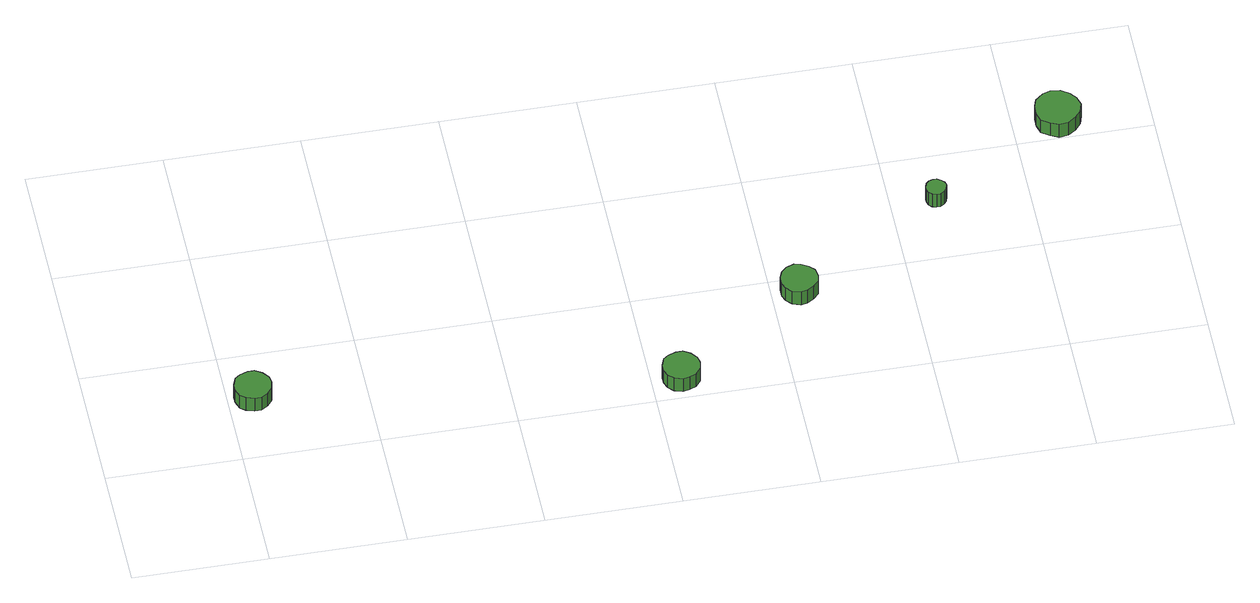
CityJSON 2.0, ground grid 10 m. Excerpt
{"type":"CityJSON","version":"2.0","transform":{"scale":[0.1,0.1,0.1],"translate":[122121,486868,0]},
"CityObjects":{
"tree1":{"type":"SolitaryVegetationObject","attributes":{"function":"something"},"geometry":[{"type":"MultiSurface","lod":"1","boundaries":[[[0,1,2,3,4,5,6,7,8,9,10,11,12,13,14]],[[15,16,17,18,19,20,21,22,23,24,25,26,27,28,29]],[[0,29,28,1]],[[1,28,27,2]],[[2,27,26,3]],[[3,26,25,4]],[[4,25,24,5]],[[5,24,23,6]],[[6,23,22,7]],[[7,22,21,8]],[[8,21,20,9]],[[9,20,19,10]],[[10,19,18,11]],[[11,18,17,12]],[[12,17,16,13]],[[13,16,15,14]],[[14,15,29,0]]]}]},
"tree2":{"type":"SolitaryVegetationObject","attributes":{"function":"something"},"geometry":[{"type":"MultiSurface","lod":"1","boundaries":[[[30,31,32,33,34,35,36,37,38,39,40,41,42,43,44]],[[45,46,47,48,49,50,51,52,53,54,55,56,57,58,59]],[[30,59,58,31]],[[31,58,57,32]],[[32,57,56,33]],[[33,56,55,34]],[[34,55,54,35]],[[35,54,53,36]],[[36,53,52,37]],[[37,52,51,38]],[[38,51,50,39]],[[39,50,49,40]],[[40,49,48,41]],[[41,48,47,42]],[[42,47,46,43]],[[43,46,45,44]],[[44,45,59,30]]]}]},
"tree3":{"type":"SolitaryVegetationObject","attributes":{"function":"something"},"geometry":[{"type":"MultiSurface","lod":"1","boundaries":[[[60,61,62,63,64,65,66,67,68,69,70,71,72,73,74]],[[75,76,77,78,79,80,81,82,83,84,85,86,87,88,89]],[[60,89,88,61]],[[61,88,87,62]],[[62,87,86,63]],[[63,86,85,64]],[[64,85,84,65]],[[65,84,83,66]],[[66,83,82,67]],[[67,82,81,68]],[[68,81,80,69]],[[69,80,79,70]],[[70,79,78,71]],[[71,78,77,72]],[[72,77,76,73]],[[73,76,75,74]],[[74,75,89,60]]]}]},
"tree4":{"type":"SolitaryVegetationObject","attributes":{"function":"something"},"geometry":[{"type":"MultiSurface","lod":"1","boundaries":[[[90,91,92,93,94,95,96,97,98,99,100,101,102,103,104]],[[105,106,107,108,109,110,111,112,113,114,115,116,117,118,119]],[[90,119,118,91]],[[91,118,117,92]],[[92,117,116,93]],[[93,116,115,94]],[[94,115,114,95]],[[95,114,113,96]],[[96,113,112,97]],[[97,112,111,98]],[[98,111,110,99]],[[99,110,109,100]],[[100,109,108,101]],[[101,108,107,102]],[[102,107,106,103]],[[103,106,105,104]],[[104,105,119,90]]]}]},
"tree5":{"type":"SolitaryVegetationObject","attributes":{"function":"something"},"geometry":[{"type":"MultiSurface","lod":"1","boundaries":[[[120,121,122,123,124,125,126,127,128,129,130,131,132,133,134]],[[135,136,137,138,139,140,141,142,143,144,145,146,147,148,149]],[[120,149,148,121]],[[121,148,147,122]],[[122,147,146,123]],[[123,146,145,124]],[[124,145,144,125]],[[125,144,143,126]],[[126,143,142,127]],[[127,142,141,128]],[[128,141,140,129]],[[129,140,139,130]],[[130,139,138,131]],[[131,138,137,132]],[[132,137,136,133]],[[133,136,135,134]],[[134,135,149,120]]]}]}
},
"vertices":[
[32,57,21],[31,63,21],[27,68,21],[22,71,21],[17,71,21],[11,69,21],[7,66,21],[5,60,21],[5,55,21],[7,49,21],[11,46,21],[17,44,21],[22,44,21],[27,47,21],[31,52,21],[31,52,8],[27,47,8],[22,44,8],[17,44,8],[11,46,8],[7,49,8],[5,55,8],[5,60,8],[7,66,8],[11,69,8],[17,71,8],[22,71,8],[27,68,8],[31,63,8],[32,57,8],
[335,18,22],[334,23,22],[330,28,22],[325,31,22],[320,31,22],[314,29,22],[310,26,22],[308,20,22],[308,15,22],[310,10,22],[314,6,22],[320,4,22],[325,5,22],[330,7,22],[334,12,22],[334,12,9],[330,7,9],[325,5,9],[320,4,9],[314,6,9],[310,10,9],[308,15,9],[308,20,9],[310,26,9],[314,29,9],[320,31,9],[325,31,9],[330,28,9],[334,23,9],[335,18,9],
[434,87,21],[433,93,21],[429,97,21],[424,100,21],[419,101,21],[413,99,21],[409,95,21],[407,90,21],[407,84,21],[409,79,21],[413,75,21],[419,73,21],[424,74,21],[429,77,21],[433,81,21],[433,81,8],[429,77,8],[424,74,8],[419,73,8],[413,75,8],[409,79,8],[407,84,8],[407,90,8],[409,95,8],[413,99,8],[419,101,8],[424,100,8],[429,97,8],[433,93,8],[434,87,8],
[541,158,20],[540,161,20],[538,163,20],[535,165,20],[532,165,20],[529,164,20],[527,162,20],[526,159,20],[526,156,20],[527,153,20],[529,151,20],[532,150,20],[535,150,20],[538,152,20],[540,154,20],[540,154,7],[538,152,7],[535,150,7],[532,150,7],[529,151,7],[527,153,7],[526,156,7],[526,159,7],[527,162,7],[529,164,7],[532,165,7],[535,165,7],[538,163,7],[540,161,7],[541,158,7],
[650,218,20],[648,225,20],[644,230,20],[638,234,20],[631,235,20],[625,233,20],[619,228,20],[617,222,20],[617,215,20],[619,208,20],[625,204,20],[631,201,20],[638,202,20],[644,206,20],[648,211,20],[648,211,7],[644,206,7],[638,202,7],[631,201,7],[625,204,7],[619,208,7],[617,215,7],[617,222,7],[619,228,7],[625,233,7],[631,235,7],[638,234,7],[644,230,7],[648,225,7],[650,218,7]
]}
